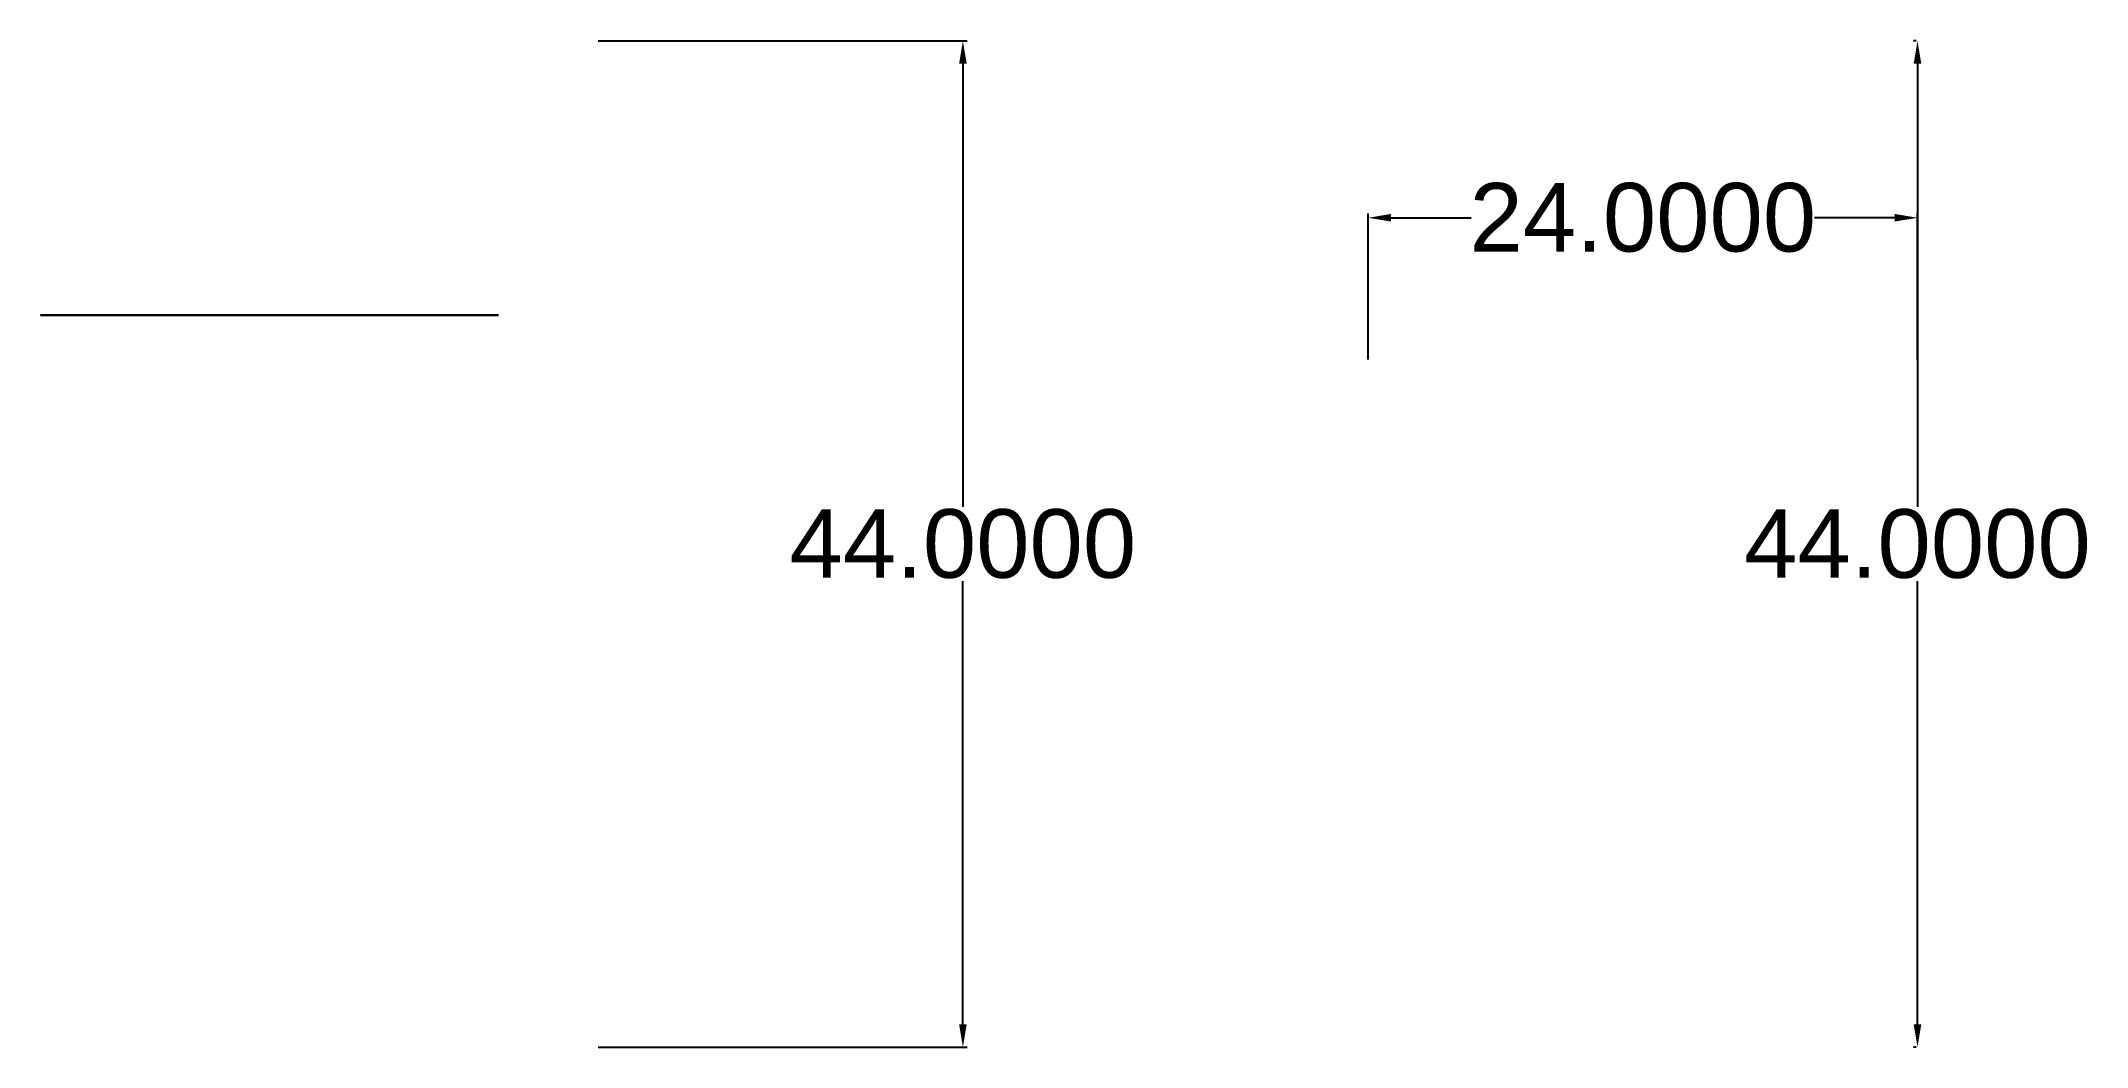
# Model space of a CAD drawing. Header units: inches. Extents: x 124.7 to 214.1, y 123.5 to 167.5.
import ezdxf

# ---------------------------------------------------------------- set-up
doc = ezdxf.new("R2010")
doc.units = ezdxf.units.IN
doc.header["$MEASUREMENT"] = 0
doc.styles.get("Standard").update_dxf_attribs({"font": 'arial.ttf'})
doc.dimstyles.get("Standard").update_dxf_attribs({"dimtxt": 3, "dimasz": 1, "dimexe": 0.18, "dimexo": 0.0625, "dimgap": 0.09, "dimtad": 0, "dimtih": 1, "dimtoh": 1, "dimdec": 4, "dimzin": 0, "dimdsep": 46, "dimtxsty": 'Standard', "dimcen": 0.09, "dimadec": 0, "dimazin": 0, "dimtfac": 1, "dimtdec": 4, "dimtofl": 0, "dimtmove": 0, "dimatfit": 3, "dimfxl": 1, "dimtolj": 1, "dimtzin": 0, "dimarcsym": 0})

# ---------------------------------------------------------------- blocks, each defined once
blk = doc.blocks.new('*D4')
at = {"color": 0, "lineweight": -2, "transparency": 16777216}
for p, q in [((206.614, 167.529), (206.497, 167.529)), ((206.677, 166.529), (206.677, 147.151)), ((206.677, 124.529), (206.677, 143.908)), ((206.614, 123.529), (206.497, 123.529))]:
    blk.add_line(p, q, dxfattribs=at)
at = {"color": 0, "transparency": 16777216}
for points in [[(206.51, 166.529), (206.844, 166.529), (206.677, 167.529)], [(206.51, 124.529), (206.844, 124.529), (206.677, 123.529)]]:
    blk.add_solid(points, dxfattribs=at)
at = {"layer": 'Defpoints', "color": 0, "transparency": 16777216}
for p in [(206.677, 167.529, 16), (206.677, 167.529), (206.677, 123.529, 16)]:
    blk.add_point(p, dxfattribs=at)
at = {"color": 0, "transparency": 16777216, "insert": (206.677, 145.529), "char_height": 3, "attachment_point": 5}
blk.add_mtext('\\A1;44.0000', dxfattribs=at)
blk = doc.blocks.new('*D5')
at = {"color": 0, "lineweight": -2, "transparency": 16777216}
for p, q in [((149.027, 167.529), (165.144, 167.529)), ((164.964, 166.529), (164.964, 147.151)), ((164.964, 124.529), (164.964, 143.908)), ((149.027, 123.529), (165.144, 123.529))]:
    blk.add_line(p, q, dxfattribs=at)
at = {"color": 0, "transparency": 16777216}
for points in [[(164.798, 166.529), (165.131, 166.529), (164.964, 167.529)], [(164.798, 124.529), (165.131, 124.529), (164.964, 123.529)]]:
    blk.add_solid(points, dxfattribs=at)
at = {"layer": 'Defpoints', "color": 0, "transparency": 16777216}
for p in [(148.964, 167.529), (148.964, 123.529), (164.964, 123.529)]:
    blk.add_point(p, dxfattribs=at)
at = {"color": 0, "transparency": 16777216, "insert": (164.964, 145.529), "char_height": 3, "attachment_point": 5}
blk.add_mtext('\\A1;44.0000', dxfattribs=at)
blk = doc.blocks.new('*D7')
at = {"color": 0, "lineweight": -2, "transparency": 16777216}
for p, q in [((182.677, 153.592), (182.677, 159.975)), ((183.677, 159.795), (187.174, 159.795)), ((205.677, 159.795), (202.18, 159.795)), ((206.677, 153.592), (206.677, 159.975))]:
    blk.add_line(p, q, dxfattribs=at)
at = {"color": 0, "transparency": 16777216}
for points in [[(183.677, 159.962), (183.677, 159.628), (182.677, 159.795)], [(205.677, 159.962), (205.677, 159.628), (206.677, 159.795)]]:
    blk.add_solid(points, dxfattribs=at)
at = {"layer": 'Defpoints', "color": 0, "transparency": 16777216}
for p in [(206.677, 159.795), (182.677, 153.529), (206.677, 153.529)]:
    blk.add_point(p, dxfattribs=at)
at = {"color": 0, "transparency": 16777216, "insert": (194.677, 159.795), "char_height": 3, "attachment_point": 5}
blk.add_mtext('\\A1;24.0000', dxfattribs=at)

msp = doc.modelspace()

# ---------------------------------------------------------------- linework, layer by layer
at = {"extrusion": (0, -1, 0)}
msp.add_circle((134.67691, 40, -155.52928), 10, dxfattribs=at)

# ---------------------------------------------------------------- dimensions: what is measured, and where the dimension line sits
for base, p1, p2, angle, picture, middle in [((164.96429, 123.52928, 16), (148.96429, 167.52928, 16), (148.96429, 123.52928, 16), 270, '*D5', (164.96429, 145.52928, 16)), ((206.67691, 167.52928), (206.67691, 123.52928, 16), (206.67691, 167.52928, 16), 90, '*D4', (206.67691, 145.52928))]:
    dim = msp.add_linear_dim(base=base, p1=p1, p2=p2, angle=angle, dimstyle='Standard')
    dim.commit()
    dim.dimension.update_dxf_attribs({"geometry": picture, "text_midpoint": middle})
dim = msp.add_linear_dim(base=(206.67691, 159.79517, 16), p1=(182.67691, 153.52928, 16), p2=(206.67691, 153.52928, 16), dimstyle='Standard')
dim.commit()
dim.dimension.update_dxf_attribs({"geometry": '*D7', "text_midpoint": (194.67691, 159.79517, 16)})

doc.saveas('drawing.dxf')
